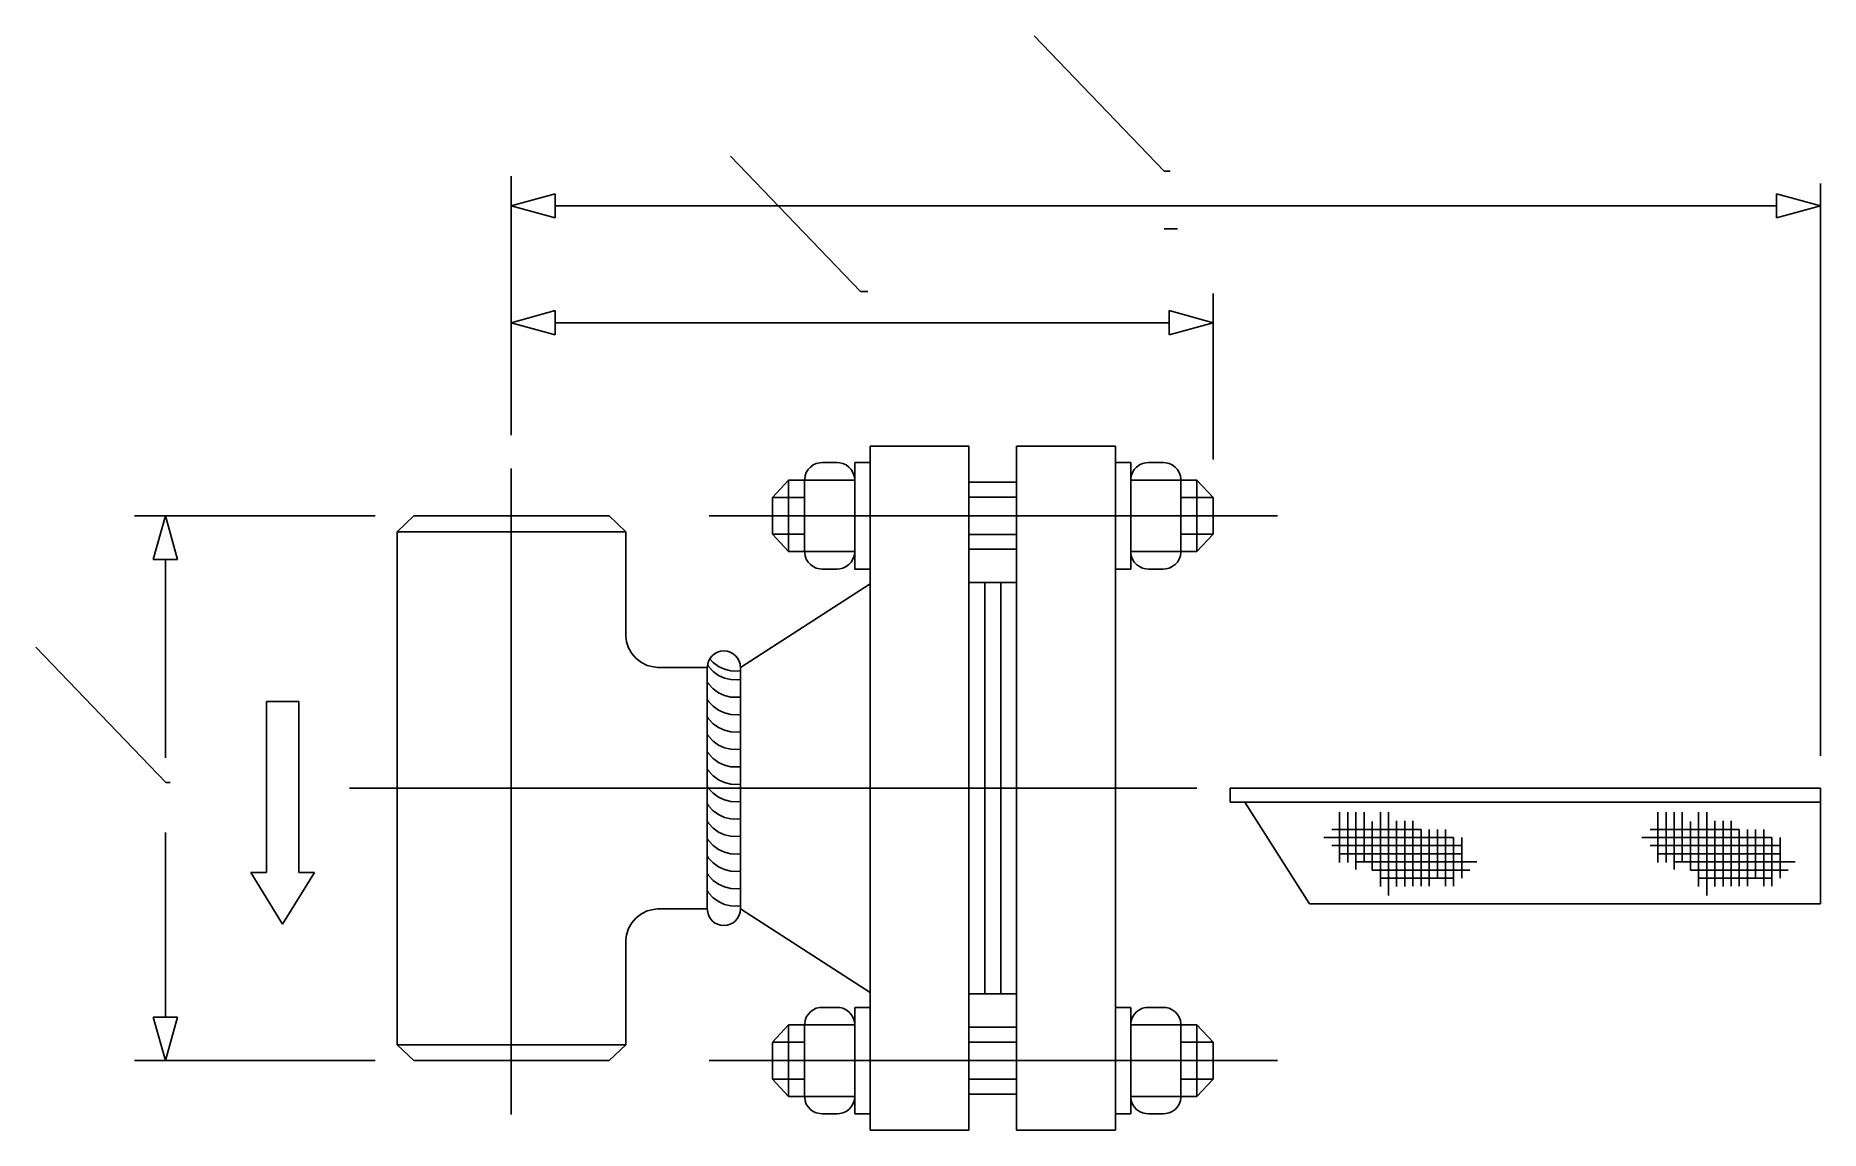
# Model space of a CAD drawing. Extents: x 232 to 1444, y 306 to 1050.
import ezdxf

# ---------------------------------------------------------------- set-up
doc = ezdxf.new("R2010")
doc.units = 0
doc.header["$MEASUREMENT"] = 0
doc.layers.get('0').update_dxf_attribs({"linetype": 'CONTINUOUS'})
for name, color, linetype in [('-1', 7, 'CONTINUOUS'), ('1', 7, 'CONTINUOUS'), ('4', 7, 'CONTINUOUS')]:
    doc.layers.add(name, color=color, linetype=linetype)

msp = doc.modelspace()

# ---------------------------------------------------------------- linework, layer by layer
at = {"layer": '-1', "color": 5, "linetype": 'Continuous'}
for p, q in [((998.3, 957.6), (1002.3, 957.6)), ((791.9, 875.8), (796.9, 875.8)), ((319.9, 542.4), (322.9, 542.4))]:
    msp.add_line(p, q, dxfattribs=at)
at = {"layer": '-1', "color": 3, "linetype": 'Continuous'}
for p, q in [((1414.3, 934.1), (584.4, 934.1)), ((1001.7, 854.7), (584.4, 854.7)), ((1117.4, 522.2), (1117.4, 488.2)), ((1123, 522.2), (1123, 488.2)), ((1128.5, 522.2), (1128.5, 483.3)), ((1134, 522.2), (1134, 488.2)), ((1145.1, 522.2), (1145.1, 471.8)), ((1150.6, 522.2), (1150.6, 465.7)), ((1333.6, 522.2), (1333.6, 488.2)), ((1339.2, 522.2), (1339.2, 488.2)), ((1344.7, 522.2), (1344.7, 483.3)), ((1350.2, 522.2), (1350.2, 488.2)), ((1361.3, 522.2), (1361.3, 471.8)), ((1366.8, 522.2), (1366.8, 465.7)), ((1172.7, 510.6), (1112.2, 510.6)), ((1139.5, 516), (1139.5, 483)), ((1156.1, 516.4), (1156.1, 471.8)), ((1161.7, 516.4), (1161.7, 471.8)), ((1167.2, 516.4), (1167.2, 472.1)), ((1172.7, 510.6), (1172.7, 472.1)), ((1178.2, 510.6), (1178.2, 472.1)), ((1183.8, 510.6), (1183.8, 477.5)), ((1189.3, 510.6), (1189.3, 472.1)), ((1388.9, 510.6), (1328.4, 510.6)), ((1355.8, 516), (1355.8, 483)), ((1372.3, 516.4), (1372.3, 471.8)), ((1377.9, 516.4), (1377.9, 471.8)), ((1383.4, 516.4), (1383.4, 472.1)), ((1388.9, 510.6), (1388.9, 472.1)), ((1394.5, 510.6), (1394.5, 472.1)), ((1400, 510.6), (1400, 477.5)), ((1405.5, 510.6), (1405.5, 472.1)), ((1194.8, 505.2), (1106.6, 505.1)), ((1200.4, 499.6), (1112.2, 499.6)), ((1194.8, 505.2), (1194.8, 472.1)), ((1200.4, 505.2), (1200.4, 477.5)), ((1411, 505.2), (1322.8, 505.1)), ((1416.6, 499.6), (1328.4, 499.6)), ((1411, 505.2), (1411, 472.1)), ((1416.6, 505.2), (1416.6, 477.5)), ((1200.4, 494), (1117.4, 494)), ((1210.6, 488.5), (1128.5, 488.5)), ((1416.6, 494), (1333.6, 494)), ((1426.9, 488.5), (1344.7, 488.5)), ((1205.9, 483), (1139.5, 483)), ((1194.8, 477.5), (1145.1, 477.5)), ((1422.1, 483), (1355.8, 483)), ((1411, 477.5), (1361.3, 477.5)), ((462.3, 353.6), (298.8, 353.6))]:
    msp.add_line(p, q, dxfattribs=at)
at = {"layer": '-1', "color": 2, "linetype": 'Continuous'}
msp.add_line((998.3, 918.5), (1007.3, 918.5), dxfattribs=at)
at = {"linetype": 'Continuous'}
for p, q in [((998.3, 957.6), (910, 1049.6)), ((791.9, 875.8), (703.6, 967.8)), ((319.9, 542.4), (231.6, 634.4))]:
    msp.add_line(p, q, dxfattribs=at)
at = {"layer": '1', "color": 3, "linetype": 'Continuous'}
for p, q in [((554.7, 954.3), (554.7, 779.5)), ((1444, 949.2), (1444, 560.5)), ((1031.4, 874.5), (1031.4, 761.8)), ((554.7, 859.1), (554.7, 778.3)), ((462.3, 723.6), (298.8, 723.6)), ((319.7, 693.9), (319.7, 559.3)), ((399.3, 597.5), (388.3, 597.5)), ((388.3, 597.5), (388.3, 481.4)), ((399.3, 597.5), (410.4, 597.5)), ((410.4, 597.5), (410.4, 481.4)), ((319.7, 383.2), (319.7, 508.6)), ((388.3, 481.4), (377.8, 481.4)), ((377.8, 481.4), (399.3, 446.3)), ((420.9, 481.4), (399.3, 446.3)), ((410.4, 481.4), (420.9, 481.4))]:
    msp.add_line(p, q, dxfattribs=at)
at = {"layer": '1', "color": 7, "linetype": 'Continuous'}
for p, q in [((865.6, 770.9), (798.4, 770.9)), ((798.4, 770.9), (798.4, 538.6)), ((865.6, 538.6), (865.6, 770.9)), ((965.1, 770.9), (897.9, 770.9)), ((897.9, 770.9), (897.9, 538.6)), ((965.1, 538.6), (965.1, 770.9)), ((755.1, 753), (754.3, 750.8)), ((756.4, 755), (755.1, 753)), ((757.9, 756.7), (756.4, 755)), ((759.8, 758.1), (757.9, 756.7)), ((761.9, 759), (759.8, 758.1)), ((764.2, 759.6), (761.9, 759)), ((765.9, 759.7), (764.2, 759.6)), ((765.9, 759.7), (776, 759.7)), ((776, 759.7), (777.8, 759.6)), ((777.8, 759.6), (780, 759)), ((780, 759), (782.2, 758.1)), ((782.2, 758.1), (784, 756.7)), ((784, 756.7), (785.6, 755)), ((785.6, 755), (786.8, 753)), ((786.8, 753), (787.6, 750.8)), ((798.4, 759.7), (788, 759.7)), ((788, 759.7), (788, 723.6)), ((965.1, 759.7), (975.5, 759.7)), ((975.5, 759.7), (975.5, 723.6)), ((976.7, 753), (975.9, 750.8)), ((977.9, 755), (976.7, 753)), ((979.5, 756.7), (977.9, 755)), ((981.4, 758.1), (979.5, 756.7)), ((983.5, 759), (981.4, 758.1)), ((985.8, 759.6), (983.5, 759)), ((987.5, 759.7), (985.8, 759.6)), ((987.5, 759.7), (997.6, 759.7)), ((997.6, 759.7), (999.4, 759.6)), ((999.4, 759.6), (1001.6, 759)), ((1001.6, 759), (1003.7, 758.1)), ((1003.7, 758.1), (1005.6, 756.7)), ((1005.6, 756.7), (1007.2, 755)), ((1007.2, 755), (1008.4, 753)), ((1008.4, 753), (1009.2, 750.8)), ((732.2, 736.1), (743.1, 747.8)), ((788, 747.8), (743.1, 747.8)), ((743.1, 747.8), (743.1, 723.6)), ((754, 748.5), (753.9, 747.8)), ((753.9, 747.8), (753.9, 723.6)), ((754.3, 750.8), (754, 748.5)), ((787.6, 750.8), (788, 748.5)), ((788, 748.5), (788, 747.8)), ((865.6, 746.3), (897.9, 746.3)), ((975.9, 750.8), (975.5, 748.5)), ((975.5, 748.5), (975.5, 747.8)), ((975.5, 747.8), (1020.5, 747.8)), ((1009.2, 750.8), (1009.6, 748.5)), ((1009.6, 748.5), (1009.6, 747.8)), ((1009.6, 747.8), (1009.6, 723.6)), ((1020.5, 747.8), (1020.5, 723.6)), ((1031.4, 736.1), (1020.5, 747.8)), ((732.2, 723.6), (732.2, 736.1)), ((732.2, 736.1), (753.9, 736.1)), ((865.6, 736.2), (897.9, 736.2)), ((1031.4, 736.1), (1009.6, 736.1)), ((1031.4, 723.6), (1031.4, 736.1)), ((477.1, 712.7), (488.4, 723.6)), ((621.1, 723.6), (488.4, 723.6)), ((632.4, 712.7), (621.1, 723.6)), ((732.2, 723.6), (732.2, 711.1)), ((743.1, 699.3), (743.1, 723.6)), ((753.9, 699.3), (753.9, 723.6)), ((788, 687.4), (788, 723.6)), ((975.5, 687.4), (975.5, 723.6)), ((1009.6, 699.3), (1009.6, 723.6)), ((1020.5, 699.3), (1020.5, 723.6)), ((1031.4, 723.6), (1031.4, 711.1)), ((477.1, 712.7), (477.1, 364.4)), ((632.4, 712.7), (477.1, 712.7)), ((632.4, 712.7), (632.4, 641.7)), ((732.2, 711.1), (753.9, 711.1)), ((732.2, 711.1), (743.1, 699.3)), ((865.6, 710.9), (897.9, 710.9)), ((1031.4, 711.1), (1009.6, 711.1)), ((1031.4, 711.1), (1020.5, 699.3)), ((788, 699.3), (743.1, 699.3)), ((754, 698.6), (753.9, 699.3)), ((754.3, 696.3), (754, 698.6)), ((755.1, 694.1), (754.3, 696.3)), ((756.4, 692.1), (755.1, 694.1)), ((757.9, 690.4), (756.4, 692.1)), ((784, 690.4), (785.6, 692.1)), ((785.6, 692.1), (786.8, 694.1)), ((786.8, 694.1), (787.6, 696.3)), ((787.6, 696.3), (788, 698.6)), ((788, 698.6), (788, 699.3)), ((865.6, 700.8), (897.9, 700.8)), ((975.5, 699.3), (1020.5, 699.3)), ((975.5, 698.6), (975.5, 699.3)), ((975.9, 696.3), (975.5, 698.6)), ((976.7, 694.1), (975.9, 696.3)), ((977.9, 692.1), (976.7, 694.1)), ((979.5, 690.4), (977.9, 692.1)), ((1005.6, 690.4), (1007.2, 692.1)), ((1007.2, 692.1), (1008.4, 694.1)), ((1008.4, 694.1), (1009.2, 696.3)), ((1009.2, 696.3), (1009.6, 698.6)), ((1009.6, 698.6), (1009.6, 699.3)), ((759.8, 689.1), (757.9, 690.4)), ((761.9, 688.1), (759.8, 689.1)), ((764.2, 687.5), (761.9, 688.1)), ((765.9, 687.4), (764.2, 687.5)), ((765.9, 687.4), (776, 687.4)), ((776, 687.4), (777.8, 687.5)), ((777.8, 687.5), (780, 688.1)), ((780, 688.1), (782.2, 689.1)), ((782.2, 689.1), (784, 690.4)), ((798.4, 687.4), (788, 687.4)), ((965.1, 687.4), (975.5, 687.4)), ((981.4, 689.1), (979.5, 690.4)), ((983.5, 688.1), (981.4, 689.1)), ((985.8, 687.5), (983.5, 688.1)), ((987.5, 687.4), (985.8, 687.5)), ((987.5, 687.4), (997.6, 687.4)), ((997.6, 687.4), (999.4, 687.5)), ((999.4, 687.5), (1001.6, 688.1)), ((1001.6, 688.1), (1003.7, 689.1)), ((1003.7, 689.1), (1005.6, 690.4)), ((710.3, 620.6), (798.4, 677.4)), ((865.6, 678.2), (897.9, 678.2)), ((876.4, 678.2), (876.4, 398.9)), ((887.2, 678.2), (887.2, 398.9)), ((633, 638), (632.4, 641.7)), ((634.4, 633.8), (633, 638)), ((636.6, 630), (634.4, 633.8)), ((692.8, 629.9), (694.8, 630.9)), ((694.8, 630.9), (696.9, 631.6)), ((696.9, 631.6), (699.1, 631.8)), ((699.1, 631.8), (701.3, 631.6)), ((701.3, 631.6), (703.4, 630.9)), ((703.4, 630.9), (705.3, 629.9)), ((639.5, 626.7), (636.6, 630)), ((643.1, 624), (639.5, 626.7)), ((647, 622), (643.1, 624)), ((651.3, 620.9), (647, 622)), ((654.1, 620.6), (651.3, 620.9)), ((687.8, 620.6), (654.1, 620.6)), ((687.8, 620.6), (688.1, 622.8)), ((687.8, 456.6), (687.8, 620.6)), ((688, 622.2), (688.7, 621.2)), ((688.1, 622.8), (688.7, 624.9)), ((688.7, 624.9), (689.7, 626.8)), ((688.7, 621.2), (691.8, 617.9)), ((689.5, 626.4), (691.8, 623.9)), ((689.7, 626.8), (691.1, 628.5)), ((691.1, 628.5), (692.8, 629.9)), ((691.8, 623.9), (695.4, 621.3)), ((695.4, 621.3), (699.5, 619.4)), ((699.5, 619.4), (703.8, 618.3)), ((703.8, 618.3), (708.3, 618.1)), ((705.3, 629.9), (707, 628.5)), ((707, 628.5), (708.4, 626.8)), ((708.3, 618.1), (710.3, 618.3)), ((708.4, 626.8), (709.4, 624.9)), ((709.4, 624.9), (710.1, 622.8)), ((710.1, 622.8), (710.3, 620.6)), ((710.3, 620.6), (710.3, 456.6)), ((687.8, 610.6), (688.7, 609.4)), ((688.7, 609.4), (691.8, 606)), ((691.8, 617.9), (695.4, 615.2)), ((695.4, 615.2), (699.5, 613.3)), ((699.5, 613.3), (703.8, 612.3)), ((703.8, 612.3), (708.3, 612.1)), ((708.3, 612.1), (710.3, 612.3)), ((687.8, 598.8), (688.7, 597.5)), ((688.7, 597.5), (691.8, 594.2)), ((691.8, 606), (695.4, 603.4)), ((691.8, 594.2), (695.4, 591.6)), ((695.4, 603.4), (699.5, 601.5)), ((699.5, 601.5), (703.8, 600.5)), ((703.8, 600.5), (708.3, 600.3)), ((708.3, 600.3), (710.3, 600.5)), ((687.8, 587), (688.7, 585.7)), ((688.7, 585.7), (691.8, 582.4)), ((691.8, 582.4), (695.4, 579.8)), ((695.4, 591.6), (699.5, 589.7)), ((699.5, 589.7), (703.8, 588.6)), ((703.8, 588.6), (708.3, 588.5)), ((708.3, 588.5), (710.3, 588.7)), ((687.8, 575.1), (688.7, 573.9)), ((688.7, 573.9), (691.8, 570.6)), ((691.8, 570.6), (695.4, 567.9)), ((695.4, 579.8), (699.5, 577.9)), ((699.5, 577.9), (703.8, 576.8)), ((703.8, 576.8), (708.3, 576.6)), ((708.3, 576.6), (710.3, 576.8)), ((687.8, 563.3), (688.7, 562.1)), ((688.7, 562.1), (691.8, 558.8)), ((691.8, 558.8), (695.4, 556.1)), ((695.4, 567.9), (699.5, 566.1)), ((699.5, 566.1), (703.8, 565)), ((703.8, 565), (708.3, 564.8)), ((708.3, 564.8), (710.3, 565)), ((687.8, 551.5), (688.7, 550.3)), ((688.7, 550.3), (691.8, 546.9)), ((691.8, 546.9), (695.4, 544.3)), ((695.4, 556.1), (699.5, 554.2)), ((699.5, 554.2), (703.8, 553.2)), ((703.8, 553.2), (708.3, 553)), ((708.3, 553), (710.3, 553.2)), ((687.8, 539.7), (688.7, 538.4)), ((688.7, 538.4), (691.8, 535.1)), ((691.8, 535.1), (695.4, 532.5)), ((695.4, 544.3), (699.5, 542.4)), ((699.5, 542.4), (703.8, 541.4)), ((703.8, 541.4), (708.3, 541.2)), ((708.3, 541.2), (710.3, 541.4)), ((798.4, 306.3), (798.4, 538.6)), ((865.6, 538.6), (865.6, 306.3)), ((897.9, 306.3), (897.9, 538.6)), ((965.1, 538.6), (965.1, 306.3)), ((1043, 538.6), (1444, 538.6)), ((1043, 529), (1043, 538.6)), ((1444, 538.6), (1444, 529)), ((687.8, 527.9), (688.7, 526.6)), ((688.7, 526.6), (691.8, 523.3)), ((691.8, 523.3), (695.4, 520.7)), ((695.4, 532.5), (699.5, 530.6)), ((699.5, 530.6), (703.8, 529.5)), ((703.8, 529.5), (708.3, 529.3)), ((708.3, 529.3), (710.3, 529.5)), ((1444, 529), (1043, 529)), ((1096.9, 460.1), (1053, 529)), ((1444, 529), (1444, 460.1)), ((687.8, 516), (688.7, 514.8)), ((688.7, 514.8), (691.8, 511.5)), ((691.8, 511.5), (695.4, 508.8)), ((695.4, 520.7), (699.5, 518.8)), ((699.5, 518.8), (703.8, 517.7)), ((703.8, 517.7), (708.3, 517.5)), ((708.3, 517.5), (710.3, 517.7)), ((687.8, 504.2), (688.7, 503)), ((688.7, 503), (691.8, 499.7)), ((691.8, 499.7), (695.4, 497)), ((695.4, 508.8), (699.5, 507)), ((699.5, 507), (703.8, 505.9)), ((703.8, 505.9), (708.3, 505.7)), ((708.3, 505.7), (710.3, 505.9)), ((687.8, 492.4), (688.7, 491.1)), ((688.7, 491.1), (691.8, 487.8)), ((691.8, 487.8), (695.4, 485.2)), ((695.4, 497), (699.5, 495.1)), ((695.4, 485.2), (699.5, 483.3)), ((699.5, 495.1), (703.8, 494.1)), ((703.8, 494.1), (708.3, 493.9)), ((708.3, 493.9), (710.3, 494.1)), ((687.8, 480.6), (688.7, 479.3)), ((688.7, 479.3), (691.8, 476)), ((691.8, 476), (695.4, 473.4)), ((695.4, 473.4), (699.5, 471.5)), ((699.5, 483.3), (703.8, 482.3)), ((703.8, 482.3), (708.3, 482.1)), ((708.3, 482.1), (710.3, 482.3)), ((687.8, 468.8), (688.7, 467.5)), ((688.7, 467.5), (691.8, 464.2)), ((691.8, 464.2), (695.4, 461.6)), ((695.4, 461.6), (699.5, 459.7)), ((699.5, 471.5), (703.8, 470.4)), ((703.8, 470.4), (708.3, 470.2)), ((708.3, 470.2), (710.3, 470.4)), ((639.5, 450.5), (636.6, 447.2)), ((643.1, 453.2), (639.5, 450.5)), ((647, 455.2), (643.1, 453.2)), ((651.3, 456.3), (647, 455.2)), ((654.1, 456.6), (651.3, 456.3)), ((687.8, 456.6), (654.1, 456.6)), ((687.8, 456.6), (688.1, 454.4)), ((688.1, 454.4), (688.7, 452.3)), ((688.7, 452.3), (689.7, 450.3)), ((689.7, 450.3), (691.1, 448.6)), ((691.1, 448.6), (692.8, 447.2)), ((699.5, 459.7), (703.8, 458.6)), ((703.8, 458.6), (708.3, 458.4)), ((705.3, 447.2), (707, 448.6)), ((707, 448.6), (708.4, 450.3)), ((708.3, 458.4), (710.3, 458.6)), ((708.4, 450.3), (709.4, 452.3)), ((709.4, 452.3), (710.1, 454.4)), ((710.1, 454.4), (710.3, 456.6)), ((710.3, 456.6), (798.4, 399.8)), ((1444, 460.1), (1096.9, 460.1)), ((633, 439.1), (632.4, 435.5)), ((634.4, 443.3), (633, 439.1)), ((636.6, 447.2), (634.4, 443.3)), ((692.8, 447.2), (694.8, 446.2)), ((694.8, 446.2), (696.9, 445.6)), ((696.9, 445.6), (699.1, 445.4)), ((699.1, 445.4), (701.3, 445.6)), ((701.3, 445.6), (703.4, 446.2)), ((703.4, 446.2), (705.3, 447.2)), ((632.4, 435.5), (632.4, 364.4)), ((759.8, 388.1), (757.9, 386.7)), ((761.9, 389.1), (759.8, 388.1)), ((764.2, 389.6), (761.9, 389.1)), ((765.9, 389.7), (764.2, 389.6)), ((765.9, 389.7), (776, 389.7)), ((776, 389.7), (777.8, 389.6)), ((777.8, 389.6), (780, 389.1)), ((780, 389.1), (782.2, 388.1)), ((782.2, 388.1), (784, 386.7)), ((798.4, 389.7), (788, 389.7)), ((788, 389.7), (788, 353.6)), ((865.6, 398.9), (897.9, 398.9)), ((965.1, 389.7), (975.5, 389.7)), ((975.5, 389.7), (975.5, 353.6)), ((981.4, 388.1), (979.5, 386.7)), ((983.5, 389.1), (981.4, 388.1)), ((985.8, 389.6), (983.5, 389.1)), ((987.5, 389.7), (985.8, 389.6)), ((987.5, 389.7), (997.6, 389.7)), ((997.6, 389.7), (999.4, 389.6)), ((999.4, 389.6), (1001.6, 389.1)), ((1001.6, 389.1), (1003.7, 388.1)), ((1003.7, 388.1), (1005.6, 386.7)), ((732.2, 366.1), (743.1, 377.9)), ((788, 377.9), (743.1, 377.9)), ((743.1, 377.9), (743.1, 353.6)), ((754, 378.6), (753.9, 377.9)), ((753.9, 377.9), (753.9, 353.6)), ((754.3, 380.9), (754, 378.6)), ((755.1, 383.1), (754.3, 380.9)), ((756.4, 385), (755.1, 383.1)), ((757.9, 386.7), (756.4, 385)), ((784, 386.7), (785.6, 385)), ((785.6, 385), (786.8, 383.1)), ((786.8, 383.1), (787.6, 380.9)), ((787.6, 380.9), (788, 378.6)), ((788, 378.6), (788, 377.9)), ((865.6, 376.4), (897.9, 376.4)), ((975.9, 380.9), (975.5, 378.6)), ((975.5, 378.6), (975.5, 377.9)), ((975.5, 377.9), (1020.5, 377.9)), ((976.7, 383.1), (975.9, 380.9)), ((977.9, 385), (976.7, 383.1)), ((979.5, 386.7), (977.9, 385)), ((1005.6, 386.7), (1007.2, 385)), ((1007.2, 385), (1008.4, 383.1)), ((1008.4, 383.1), (1009.2, 380.9)), ((1009.2, 380.9), (1009.6, 378.6)), ((1009.6, 378.6), (1009.6, 377.9)), ((1009.6, 377.9), (1009.6, 353.6)), ((1020.5, 377.9), (1020.5, 353.6)), ((1031.4, 366.1), (1020.5, 377.9)), ((632.4, 364.4), (477.1, 364.4)), ((477.1, 364.4), (488.4, 353.6)), ((632.4, 364.4), (621.1, 353.6)), ((732.2, 353.6), (732.2, 366.1)), ((732.2, 366.1), (753.9, 366.1)), ((865.6, 366.2), (897.9, 366.2)), ((1031.4, 366.1), (1009.6, 366.1)), ((1031.4, 353.6), (1031.4, 366.1)), ((621.1, 353.6), (488.4, 353.6)), ((732.2, 353.6), (732.2, 341.1)), ((743.1, 329.3), (743.1, 353.6)), ((753.9, 329.3), (753.9, 353.6)), ((788, 317.5), (788, 353.6)), ((975.5, 317.5), (975.5, 353.6)), ((1009.6, 329.3), (1009.6, 353.6)), ((1020.5, 329.3), (1020.5, 353.6)), ((1031.4, 353.6), (1031.4, 341.1)), ((732.2, 341.1), (753.9, 341.1)), ((732.2, 341.1), (743.1, 329.3)), ((865.6, 341), (897.9, 341)), ((1031.4, 341.1), (1009.6, 341.1)), ((1031.4, 341.1), (1020.5, 329.3)), ((788, 329.3), (743.1, 329.3)), ((754, 328.6), (753.9, 329.3)), ((754.3, 326.3), (754, 328.6)), ((787.6, 326.3), (788, 328.6)), ((788, 328.6), (788, 329.3)), ((865.6, 330.8), (897.9, 330.8)), ((975.5, 329.3), (1020.5, 329.3)), ((975.5, 328.6), (975.5, 329.3)), ((975.9, 326.3), (975.5, 328.6)), ((1009.2, 326.3), (1009.6, 328.6)), ((1009.6, 328.6), (1009.6, 329.3)), ((755.1, 324.1), (754.3, 326.3)), ((756.4, 322.2), (755.1, 324.1)), ((757.9, 320.5), (756.4, 322.2)), ((759.8, 319.1), (757.9, 320.5)), ((761.9, 318.1), (759.8, 319.1)), ((764.2, 317.6), (761.9, 318.1)), ((765.9, 317.5), (764.2, 317.6)), ((765.9, 317.5), (776, 317.5)), ((776, 317.5), (777.8, 317.6)), ((777.8, 317.6), (780, 318.1)), ((780, 318.1), (782.2, 319.1)), ((782.2, 319.1), (784, 320.5)), ((784, 320.5), (785.6, 322.2)), ((785.6, 322.2), (786.8, 324.1)), ((786.8, 324.1), (787.6, 326.3)), ((798.4, 317.5), (788, 317.5)), ((965.1, 317.5), (975.5, 317.5)), ((976.7, 324.1), (975.9, 326.3)), ((977.9, 322.2), (976.7, 324.1)), ((979.5, 320.5), (977.9, 322.2)), ((981.4, 319.1), (979.5, 320.5)), ((983.5, 318.1), (981.4, 319.1)), ((985.8, 317.6), (983.5, 318.1)), ((987.5, 317.5), (985.8, 317.6)), ((987.5, 317.5), (997.6, 317.5)), ((997.6, 317.5), (999.4, 317.6)), ((999.4, 317.6), (1001.6, 318.1)), ((1001.6, 318.1), (1003.7, 319.1)), ((1003.7, 319.1), (1005.6, 320.5)), ((1005.6, 320.5), (1007.2, 322.2)), ((1007.2, 322.2), (1008.4, 324.1)), ((1008.4, 324.1), (1009.2, 326.3)), ((865.6, 306.3), (798.4, 306.3)), ((965.1, 306.3), (897.9, 306.3))]:
    msp.add_line(p, q, dxfattribs=at)
at = {"layer": '1', "color": 4, "linetype": 'Continuous'}
for p, q in [((554.7, 755.7), (554.7, 755.7)), ((554.7, 755.7), (554.7, 755.7)), ((554.7, 755.7), (554.7, 317.1)), ((689.1, 723.6), (1075.3, 723.6)), ((444.8, 538.6), (1020.4, 538.6)), ((689.1, 353.6), (1075.3, 353.6))]:
    msp.add_line(p, q, dxfattribs=at)
at = {"layer": '4', "color": 3, "linetype": 'Continuous'}
for p, q in [((554.7, 934.1), (584.4, 942.3)), ((554.7, 934.1), (584.4, 925.9)), ((584.4, 942.3), (584.4, 925.9)), ((584.4, 942.3), (584.4, 925.9)), ((1414.3, 942.3), (1414.3, 925.9)), ((1444, 934.1), (1414.3, 942.3)), ((1414.3, 942.3), (1414.3, 925.9)), ((1444, 934.1), (1414.3, 925.9)), ((554.7, 854.7), (584.4, 862.9)), ((584.4, 862.9), (584.4, 846.5)), ((584.4, 862.9), (584.4, 846.5)), ((1001.7, 862.9), (1001.7, 846.5)), ((1031.4, 854.7), (1001.7, 862.9)), ((1001.7, 862.9), (1001.7, 846.5)), ((554.7, 854.7), (584.4, 846.5)), ((1031.4, 854.7), (1001.7, 846.5)), ((319.7, 723.6), (311.5, 693.9)), ((319.7, 723.6), (327.9, 693.9)), ((327.9, 693.9), (311.5, 693.9)), ((327.9, 693.9), (311.5, 693.9)), ((327.9, 383.2), (311.5, 383.2)), ((319.7, 353.6), (311.5, 383.2)), ((327.9, 383.2), (311.5, 383.2)), ((319.7, 353.6), (327.9, 383.2))]:
    msp.add_line(p, q, dxfattribs=at)

doc.saveas('drawing.dxf')
